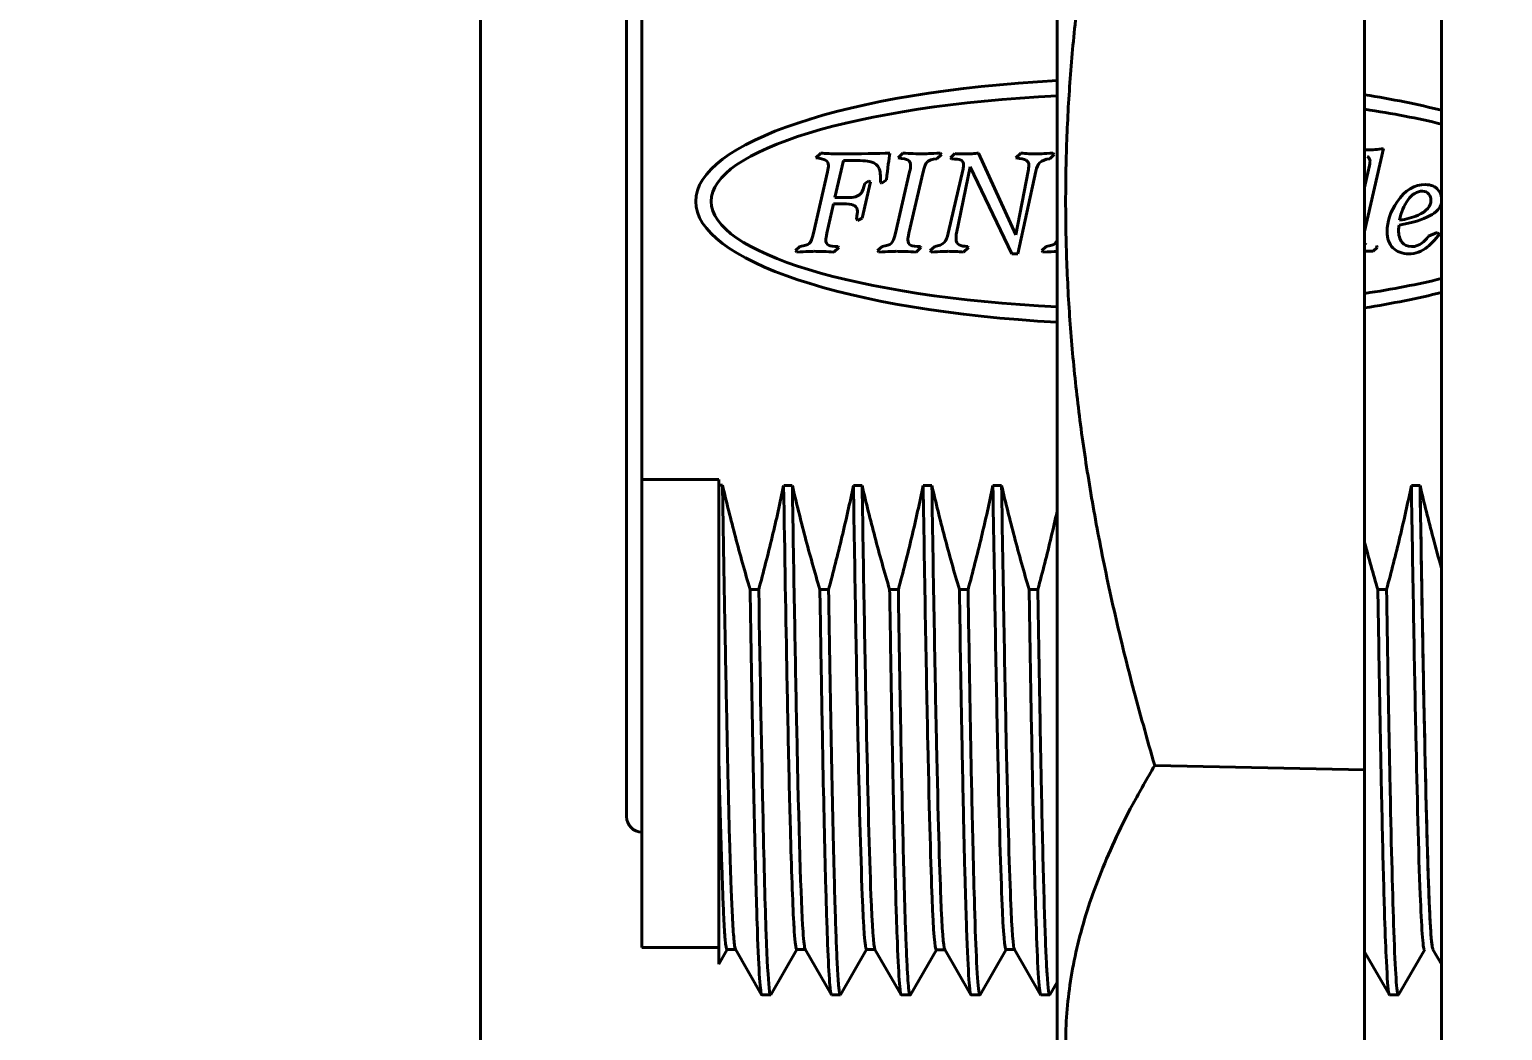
# Model space of a CAD drawing. Header units: millimetres. Extents: x 0 to 4756, y 0 to 3364.
# Drawn here: x 882.4 to 901.56, y 858.04 to 871.06 of the extents above; entities that cross this region are included whole.
import ezdxf

# ---------------------------------------------------------------- set-up
doc = ezdxf.new("R2010")
doc.units = ezdxf.units.MM
doc.header["$LTSCALE"] = 4
doc.layers.add('가시적인 것(ISO)', color=3, linetype='Continuous', lineweight=40)
doc.layers.add('치수(ISO)', color=2, linetype='Continuous', lineweight=25)
doc.styles.add('치수 텍스트_PSTEK_POSCO', font='isocp.shx')
doc.dimstyles.new('치수_PSTEK_POSCO', dxfattribs={"dimscale": 4, "dimtxt": 5, "dimasz": 2.5, "dimexe": 2, "dimexo": 2.5, "dimgap": 1, "dimtad": 1, "dimrnd": 1e-08, "dimdsep": 46, "dimtxsty": '치수 텍스트_PSTEK_POSCO', "dimcen": 0.09, "dimdle": 10, "dimclrd": 7, "dimclre": 7, "dimclrt": 2, "dimadec": 1, "dimazin": 2, "dimtfac": 1, "dimtmove": 0, "dimatfit": 3, "dimfxl": 0, "dimtolj": 1, "dimlwd": -1, "dimlwe": -1, "dimarcsym": 0})

# ---------------------------------------------------------------- blocks, each defined once
blk = doc.blocks.new('*D24')
at = {"layer": 'Defpoints', "color": 0}
for p in [(2145.269, 987.571), (768.269, 528.821), (2145.269, 290.288)]:
    blk.add_point(p, dxfattribs=at)
at = {"layer": '치수(ISO)', "color": 7}
for p, q in [((2145.269, 977.571), (2145.269, 282.288)), ((768.269, 518.821), (768.269, 282.288)), ((778.269, 290.288), (2135.269, 290.288))]:
    blk.add_line(p, q, dxfattribs=at)
for points in [[(778.269, 291.954), (778.269, 288.621), (768.269, 290.288)], [(2135.269, 291.954), (2135.269, 288.621), (2145.269, 290.288)]]:
    blk.add_solid(points, dxfattribs=at)
at = {"layer": '치수(ISO)', "color": 2, "insert": (1433.769, 304.288), "char_height": 20, "attachment_point": 4, "style": '치수 텍스트_PSTEK_POSCO'}
blk.add_mtext('\\A1;1377', dxfattribs=at)
blk = doc.blocks.new('*D26')
at = {"layer": 'Defpoints', "color": 0}
for p in [(901.069, 1616.021), (560.379, 419.468), (820.769, 419.468)]:
    blk.add_point(p, dxfattribs=at)
at = {"layer": '치수(ISO)', "color": 7}
for p, q in [((891.069, 1616.021), (552.379, 1616.021)), ((560.379, 1606.021), (560.379, 429.468)), ((810.769, 419.468), (552.379, 419.468))]:
    blk.add_line(p, q, dxfattribs=at)
for points in [[(558.713, 1606.021), (562.046, 1606.021), (560.379, 1616.021)], [(558.713, 429.468), (562.046, 429.468), (560.379, 419.468)]]:
    blk.add_solid(points, dxfattribs=at)
at = {"layer": '치수(ISO)', "color": 2, "insert": (546.379, 986.214), "char_height": 20, "attachment_point": 4, "rotation": 90, "style": '치수 텍스트_PSTEK_POSCO'}
blk.add_mtext('\\A1;1196.6', dxfattribs=at)

msp = doc.modelspace()

# ---------------------------------------------------------------- linework, layer by layer
at = {"layer": '가시적인 것(ISO)'}
for p, q in [((900.7692, 818.8208), (900.7692, 1488.8208)), ((888.2692, 523.8208), (888.2692, 878.8208)), ((895.7692, 856.3501), (895.7692, 878.8208)), ((890.1692, 876.8208), (890.1692, 860.8208)), ((899.7692, 861.4307), (899.7692, 876.2109)), ((890.3692, 865.2028), (890.3692, 872.4388)), ((892.6332, 869.3882), (892.6967, 869.4481)), ((893.7008, 869.3882), (893.7643, 869.4481)), ((894.2509, 869.4481), (894.2645, 869.4291)), ((894.3835, 869.3882), (894.4388, 869.4427)), ((894.7475, 869.4481), (895.2314, 868.3851)), ((895.2332, 869.3882), (895.2958, 869.4481)), ((895.7161, 869.4481), (895.7298, 869.4291)), ((900.0165, 869.508), (899.7692, 868.4282)), ((899.7692, 869.489), (899.8041, 869.489)), ((892.9918, 869.3537), (892.8801, 868.8717)), ((893.0798, 869.3537), (892.9918, 869.3537)), ((894.2645, 869.4291), (894.2064, 869.3755)), ((894.3962, 869.3737), (894.3835, 869.3882)), ((894.6404, 869.2693), (894.4597, 868.405)), ((895.1805, 868.139), (894.6404, 869.2693)), ((895.7298, 869.4291), (895.6735, 869.3755)), ((899.7692, 869.0018), (899.834, 869.2865)), ((892.6014, 868.405), (892.7839, 869.2048)), ((893.3431, 869.0759), (893.236, 868.602)), ((893.2668, 869.0523), (893.3231, 869.0877)), ((893.3231, 869.0877), (893.3431, 869.0759)), ((893.4902, 869.0578), (893.4738, 869.0668)), ((893.5501, 869.1004), (893.4902, 869.0578)), ((893.6672, 868.405), (893.8515, 869.2048)), ((894.0258, 869.2048), (893.8424, 868.405)), ((894.3535, 868.405), (894.5469, 869.242)), ((895.2314, 868.3851), (895.393, 869.2139)), ((895.4937, 869.2139), (895.2568, 868.139)), ((892.8801, 868.8717), (893.0753, 868.8717)), ((892.862, 868.7863), (892.7766, 868.405)), ((893.0326, 868.7863), (892.862, 868.7863)), ((893.1742, 868.5703), (893.1597, 868.5875)), ((893.236, 868.602), (893.1742, 868.5703)), ((900.6002, 868.366), (900.7119, 868.4141)), ((900.7119, 868.4141), (900.7418, 868.396)), ((892.3672, 868.1799), (892.4253, 868.2344)), ((892.3826, 868.1617), (892.3672, 868.1799)), ((892.9309, 868.2207), (892.8674, 868.1617)), ((892.9237, 868.2344), (892.9309, 868.2207)), ((893.4348, 868.1799), (893.4929, 868.2344)), ((893.4502, 868.1617), (893.4348, 868.1799)), ((893.9985, 868.2207), (893.935, 868.1617)), ((893.9913, 868.2344), (893.9985, 868.2207)), ((894.1193, 868.1799), (894.1774, 868.2344)), ((894.132, 868.1617), (894.1193, 868.1799)), ((894.6177, 868.2207), (894.5541, 868.1617)), ((894.6086, 868.2344), (894.6177, 868.2207)), ((895.2568, 868.139), (895.1805, 868.139)), ((895.5691, 868.1799), (895.6272, 868.2344)), ((895.5845, 868.1617), (895.5691, 868.1799)), ((899.8785, 868.1708), (899.7692, 868.1708)), ((899.9321, 868.2207), (899.8785, 868.1708)), ((899.923, 868.2453), (899.9321, 868.2207)), ((891.3692, 865.2028), (890.3692, 865.2028)), ((890.3692, 859.1208), (890.3692, 865.2028)), ((891.3692, 865.1283), (891.3692, 865.2028)), ((893.1202, 865.1241), (893.2336, 865.1241)), ((891.8892, 863.7734), (891.7771, 863.7734)), ((892.7974, 863.7734), (892.6841, 863.7734)), ((893.7047, 863.7734), (893.5914, 863.7734)), ((894.6117, 863.7734), (894.4983, 863.7734)), ((895.5187, 863.7734), (895.4057, 863.7734)), ((900.0545, 863.7734), (899.9413, 863.7734)), ((892.2488, 863.0208), (892.249, 863.0208)), ((900.5266, 863.0208), (900.5266, 863.0208)), ((892.2673, 862.0687), (892.2675, 862.0687)), ((892.3809, 862.0677), (892.381, 862.0677)), ((900.5467, 861.9964), (900.5467, 861.9964)), ((897.039, 861.4858), (899.7692, 861.4307)), ((899.7692, 854.0407), (899.7692, 861.4307)), ((891.3692, 859.1208), (890.3692, 859.1208)), ((891.4789, 859.0937), (891.3692, 858.9038)), ((891.5865, 859.0937), (891.4767, 859.0937)), ((891.9264, 858.5051), (891.5848, 859.0967)), ((892.3857, 859.0937), (892.0456, 858.5049)), ((892.4936, 859.0937), (892.3834, 859.0937)), ((892.8336, 858.505), (892.4923, 859.096)), ((893.2925, 859.0915), (892.9538, 858.5051)), ((893.4022, 859.0915), (893.2907, 859.0915)), ((893.7408, 858.5052), (893.4003, 859.0947)), ((894.1997, 859.0912), (893.8612, 858.5051)), ((894.3094, 859.0912), (894.1978, 859.0912)), ((894.6479, 858.505), (894.3075, 859.0944)), ((895.1069, 859.0915), (894.7682, 858.5052)), ((895.2165, 859.0915), (895.105, 859.0915)), ((895.5552, 858.5051), (895.2147, 859.0948)), ((900.5515, 859.0947), (900.2109, 858.505)), ((900.7692, 858.9012), (900.6575, 859.0947)), ((900.0907, 858.5051), (899.7692, 859.0618)), ((895.7692, 858.6678), (895.6752, 858.5051)), ((891.9299, 858.5021), (892.0423, 858.5021)), ((892.8371, 858.5021), (892.9504, 858.5021)), ((893.7444, 858.5021), (893.8577, 858.5021)), ((894.6513, 858.5021), (894.7646, 858.5021)), ((895.5587, 858.5021), (895.6717, 858.5021)), ((900.0942, 858.5021), (900.2075, 858.5021))]:
    msp.add_line(p, q, dxfattribs=at)
msp.add_arc((890.3692, 860.8208), 0.2, 180, 270, dxfattribs=at)
for centre, major_axis, ratio, start_param, end_param in [((896.8692, 868.8208), (5.8, 0), 0.2758621, 1.7616073, 3.1415927), ((896.8692, 868.8208), (5.8, 0), 0.2758621, 0.8333312, 1.0471976), ((896.8692, 868.8208), (5.6, 0), 0.25, 1.7685105, 3.1415927), ((896.8692, 868.8208), (5.6, 0), 0.25, 0.8003877, 1.0264522), ((893.0676, 870.0016), (1.6733, -0.3464), 0.2648858, 5.1959274, 5.3758101), ((891.4315, 869.0133), (1.9665, 0.2878), 0.0924595, 0.2116054, 0.5634262), ((891.2221, 858.888), (-2.2103, -10.3871), 0.0413679, 2.9495832, 3.0793387), ((893.5552, 869.0261), (-0.2866, -0.324), 0.3567504, 2.7581488, 3.2301409), ((893.7539, 869.0276), (-0.103, -0.2845), 0.1382482, 2.2921434, 2.7768595), ((894.1563, 869.3594), (0.3572, -0.0019), 0.0588768, 0.1643971, 0.8349243), ((892.9848, 868.0344), (1.5534, 1.3067), 0.1707865, 6.1404925, 6.3816425), ((894.4847, 869.1325), (-0.0647, -0.1727), 0.1448799, 2.3112342, 2.7728068), ((896.7279, 868.6302), (1.2022, -0.6684), 0.2815411, 2.7743167, 3.0531672), ((899.5373, 869.076), (-0.2829, -0.3161), 0.3367498, 2.7816345, 3.278491), ((893.2108, 869.7985), (-0.0089, -0.8821), 0.134896, 0.1872948, 0.5639309), ((889.5842, 872.3622), (3.6295, -3.4432), 0.1578443, 6.1183124, 6.3038624), ((908.6632, 828.6327), (-8.178, 40.3168), 0.0681092, 6.2693707, 6.3453013), ((899.9154, 867.6007), (0.6534, 1.3429), 0.2486574, 6.1588395, 6.4035902), ((879.2749, 838.5013), (21.4134, 30.502), 0.0685847, 6.2630747, 6.3312969), ((899.5064, 868.3411), (1.2453, 0.5855), 0.3834427, 6.1690004, 6.3743016), ((896.8692, 868.8208), (5.8, 0), 0.2758621, 3.1415927, 4.521578), ((896.8692, 868.8208), (5.6, 0), 0.25, 3.1415927, 4.5146748), ((890.9833, 867.3221), (2.1763, 1.4184), 0.1670275, 6.1747544, 6.5340703), ((900.2362, 868.5271), (-0.0234, -0.0868), 0.1377389, 4.9542073, 5.8091144), ((894.1353, 868.921), (0.1222, -0.6596), 0.3105123, 0.2262824, 0.6173129), ((900.7592, 868.7633), (-0.2805, -0.4971), 0.1486801, 0.3364541, 0.7331513), ((893.1941, 867.9212), (1.0703, -0.1422), 0.1917188, 1.9063039, 2.1767686), ((894.2616, 867.9212), (1.0703, -0.1422), 0.1917158, 1.9062805, 2.1767545), ((894.6438, 867.9958), (0.6574, -0.0823), 0.2349117, 1.7369667, 2.0604087), ((893.0974, 868.9642), (2.659, -0.6713), 0.1143849, 5.9977258, 6.2095858), ((904.3108, 874.0283), (4.1418, 5.8393), 0.1847421, 3.1110277, 3.2718881), ((893.2289, 888.8741), (7.2258, -20.6288), 0.1001398, 6.2481233, 6.3161449), ((896.8692, 868.8208), (5.6, 0), 0.25, 5.2567331, 5.4827977), ((896.8692, 868.8208), (5.8, 0), 0.2758621, 5.2359878, 5.4498541)]:
    msp.add_ellipse(centre, major_axis=major_axis, ratio=ratio, start_param=start_param, end_param=end_param, dxfattribs=at)
for points in [[(897.039, 876.1559), (894.8839, 868.8208), (897.039, 861.4858)], [(897.039, 861.4858), (894.8839, 857.8834), (897.039, 854.1507)]]:
    msp.add_rational_spline(points, [1.24077700271, 1.4412632765, 1.24077700271], degree=2, dxfattribs=at)
for points in [[(892.6967, 869.4481), (892.7585, 869.4418), (892.8347, 869.439), (892.9255, 869.439)], [(892.9255, 869.439), (893.216, 869.439), (893.4393, 869.4418), (893.5946, 869.4481)], [(893.5946, 869.4481), (893.5819, 869.371), (893.5673, 869.2548), (893.5501, 869.1004)], [(894.0258, 869.439), (894.0512, 869.439), (894.1266, 869.4418), (894.2509, 869.4481)], [(894.4388, 869.4427), (894.4624, 869.439), (894.4988, 869.4372), (894.5487, 869.4372)], [(894.5487, 869.4372), (894.6367, 869.4372), (894.703, 869.4409), (894.7475, 869.4481)], [(895.2958, 869.4481), (895.3703, 869.4409), (895.4374, 869.4372), (895.4992, 869.4372)], [(895.4992, 869.4372), (895.5228, 869.4372), (895.5954, 869.4409), (895.7161, 869.4481)], [(899.8041, 869.489), (899.8685, 869.489), (899.9393, 869.4953), (900.0165, 869.508)], [(892.7966, 869.2883), (892.7966, 869.3464), (892.7439, 869.3755), (892.6332, 869.3882)], [(892.7839, 869.2048), (892.7926, 869.2428), (892.7966, 869.2702), (892.7966, 869.2883)], [(893.4549, 869.2494), (893.4384, 869.2911), (893.403, 869.3183), (893.3486, 869.3329)], [(893.8304, 869.3579), (893.8088, 869.3691), (893.768, 869.3755), (893.7008, 869.3882)], [(894.0832, 869.3371), (894.0612, 869.3174), (894.0421, 869.2729), (894.0258, 869.2048)], [(894.2064, 869.3755), (894.1438, 869.3673), (894.1029, 869.3546), (894.0832, 869.3371)], [(895.3666, 869.3555), (895.343, 869.3682), (895.3013, 869.3755), (895.2332, 869.3882)], [(895.402, 869.2847), (895.402, 869.3192), (895.3902, 869.3428), (895.3666, 869.3555)], [(895.393, 869.2139), (895.399, 869.2447), (895.402, 869.2684), (895.402, 869.2847)], [(895.5471, 869.3258), (895.5219, 869.302), (895.5046, 869.2647), (895.4937, 869.2139)], [(899.834, 869.2865), (899.8377, 869.3192), (899.8395, 869.3365), (899.8395, 869.3383)], [(900.1923, 868.8156), (900.2934, 868.9643), (900.4168, 869.0387), (900.563, 869.0387)], [(900.6052, 868.913), (900.6229, 868.8898), (900.632, 868.8644), (900.632, 868.8363)], [(893.1597, 868.5875), (893.1679, 868.6474), (893.1724, 868.6828), (893.1724, 868.6928)], [(900.061, 868.4259), (900.061, 868.5566), (900.1046, 868.6865), (900.1923, 868.8156)], [(900.7692, 868.8029), (900.7456, 868.671), (900.5622, 868.5737), (900.2189, 868.5094)], [(900.2235, 868.5757), (900.2434, 868.6792), (900.2789, 868.7663), (900.3306, 868.8372)], [(900.632, 868.8363), (900.632, 868.7564), (900.5766, 868.6919), (900.4643, 868.6415)], [(900.4643, 868.6415), (900.3923, 868.6093), (900.3124, 868.5875), (900.2235, 868.5757)], [(892.5451, 868.2725), (892.5669, 868.2925), (892.5851, 868.336), (892.6014, 868.405)], [(892.7766, 868.405), (892.7666, 868.3603), (892.7612, 868.3324), (892.7612, 868.3215)], [(892.7612, 868.3215), (892.7612, 868.2861), (892.773, 868.2625), (892.7974, 868.2505)], [(893.6109, 868.2725), (893.6327, 868.2925), (893.6509, 868.336), (893.6672, 868.405)], [(893.8424, 868.405), (893.8336, 868.3668), (893.8288, 868.3397), (893.8288, 868.3215)], [(893.8288, 868.3215), (893.8288, 868.2861), (893.8406, 868.2625), (893.865, 868.2505)], [(894.1774, 868.2344), (894.2328, 868.2407), (894.2736, 868.258), (894.3003, 868.2867)], [(894.4597, 868.405), (894.4571, 868.3923), (894.4561, 868.366), (894.4561, 868.3251)], [(894.4561, 868.3251), (894.4561, 868.2643), (894.5069, 868.2344), (894.6086, 868.2344)], [(895.7436, 868.2723), (895.7527, 868.2808), (895.7612, 868.2935), (895.7692, 868.3105)], [(900.1379, 868.2151), (900.0864, 868.2661), (900.061, 868.336), (900.061, 868.4259)], [(900.2099, 868.4513), (900.2099, 868.3805), (900.2244, 868.327), (900.255, 868.2886)], [(900.255, 868.2886), (900.2852, 868.2507), (900.3261, 868.2326), (900.3778, 868.2326)], [(900.7418, 868.396), (900.6819, 868.3188), (900.6311, 868.2625), (900.5874, 868.2282)], [(892.6069, 868.1708), (892.5805, 868.1708), (892.5061, 868.1681), (892.3826, 868.1617)], [(892.4253, 868.2344), (892.4852, 868.2416), (892.5252, 868.2543), (892.5451, 868.2725)], [(892.7974, 868.2505), (892.8193, 868.2398), (892.861, 868.2344), (892.9237, 868.2344)], [(893.6745, 868.1708), (893.6481, 868.1708), (893.5737, 868.1681), (893.4502, 868.1617)], [(893.4929, 868.2344), (893.5519, 868.2416), (893.5909, 868.2543), (893.6109, 868.2725)], [(893.865, 868.2505), (893.8869, 868.2398), (893.9286, 868.2344), (893.9913, 868.2344)], [(894.3517, 868.1708), (894.329, 868.1708), (894.2555, 868.1681), (894.132, 868.1617)], [(895.7692, 868.1693), (895.7256, 868.1678), (895.6639, 868.1654), (895.5845, 868.1617)], [(899.7692, 868.2684), (899.7752, 868.2639), (899.7825, 868.2602), (899.7911, 868.2573)], [(900.5874, 868.2282), (900.5122, 868.169), (900.4314, 868.139), (900.3442, 868.139)], [(892.2133, 865.1245), (892.2509, 865.1241), (892.2884, 865.1241), (892.326, 865.1245)], [(899.7692, 864.3843), (899.824, 864.18), (899.8815, 863.9763), (899.9413, 863.7734)], [(891.3692, 861.6188), (891.3691, 861.6302), (891.3689, 861.6415), (891.3688, 861.6529)], [(900.6045, 859.8318), (900.6045, 859.8319), (900.6045, 859.832), (900.6045, 859.8321)]]:
    msp.add_open_spline(points, degree=3, dxfattribs=at)
for points, knots in [([(891.3692, 865.1292), (891.3775, 865.1292), (891.3859, 865.1292), (891.4022, 865.1292), (891.4102, 865.1292), (891.4181, 865.1292)], [-0.0051007561, -0.0051007561, -0.0051007561, -0.0051007561, -0.002597051, -0.002597051, -0.0002084701, -0.0002084701, -0.0002084701, -0.0002084701]), ([(891.3692, 861.6529), (891.3692, 862.1151), (891.3692, 862.6283), (891.3692, 863.7871), (891.3692, 864.4414), (891.3692, 865.1275)], [0.00009603, 0.00009603, 0.00009603, 0.00009603, 0.20539549, 0.20539549, 0.42988737, 0.42988737, 0.42988737, 0.42988737]), ([(891.4181, 865.1292), (891.4703, 864.9049), (891.526, 864.6819), (891.6458, 864.2296), (891.71, 864.001), (891.7771, 863.7734)], [-0.14033979, -0.14033979, -0.14033979, -0.14033979, -0.07118876, -0.07118876, -0.00000564, -0.00000564, -0.00000564, -0.00000564]), ([(891.4181, 865.1292), (891.4217, 864.8898), (891.4254, 864.6543), (891.4349, 864.0801), (891.4409, 863.747), (891.4538, 863.0585), (891.4607, 862.707), (891.4739, 862.0586), (891.48, 861.7623), (891.4944, 861.1), (891.5026, 860.7552), (891.517, 860.2475), (891.523, 860.0611), (891.5347, 859.7607), (891.5402, 859.64), (891.5501, 859.4534), (891.5545, 859.3814), (891.5651, 859.2272), (891.571, 859.1624), (891.5795, 859.1113), (891.5821, 859.1013), (891.5848, 859.0967)], [0.0000138, 0.0000138, 0.0000138, 0.0000138, 0.0776834, 0.0776834, 0.1931859, 0.1931859, 0.3257509, 0.3257509, 0.4526178, 0.4526178, 0.6291602, 0.6291602, 0.7517901, 0.7517901, 0.8551057, 0.8551057, 0.9384712, 0.9384712, 1.0692003, 1.0692003, 1.1255396, 1.1255396, 1.1255396, 1.1255396]), ([(891.8892, 863.7734), (891.9508, 864.0009), (892.0092, 864.2293), (892.1171, 864.6798), (892.1668, 864.9019), (892.2128, 865.1247)], [-0.13903698, -0.13903698, -0.13903698, -0.13903698, -0.06833088, -0.06833088, -0.00008384, -0.00008384, -0.00008384, -0.00008384]), ([(892.213, 865.1246), (892.2274, 864.23), (892.2418, 863.3842), (892.2564, 862.6288), (892.2608, 862.3975), (892.2653, 862.1747), (892.2697, 861.9616), (892.2799, 861.4784), (892.29, 861.045), (892.3002, 860.6705), (892.3149, 860.1307), (892.3297, 859.713), (892.3445, 859.4447), (892.3469, 859.4021), (892.3493, 859.3632), (892.3516, 859.3283), (892.3567, 859.2532), (892.3618, 859.1961), (892.3669, 859.157), (892.3706, 859.1284), (892.3744, 859.1094), (892.3781, 859.1002), (892.3799, 859.0959), (892.3817, 859.0937), (892.3834, 859.0937)], [0.0000117, 0.0000117, 0.0000117, 0.0000117, 0.125, 0.125, 0.125, 0.16325996, 0.16325996, 0.16325996, 0.25, 0.25, 0.25, 0.375, 0.375, 0.375, 0.39485443, 0.39485443, 0.39485443, 0.4375, 0.4375, 0.4375, 0.46875, 0.46875, 0.46875, 0.48352711, 0.48352711, 0.48352711, 0.48352711]), ([(892.3264, 865.1246), (892.3782, 864.902), (892.4336, 864.68), (892.5529, 864.2294), (892.6171, 864.0008), (892.6841, 863.7734)], [-0.13961299, -0.13961299, -0.13961299, -0.13961299, -0.07113436, -0.07113436, -0.00000322, -0.00000322, -0.00000322, -0.00000322]), ([(892.3264, 865.1245), (892.3453, 863.9475), (892.3642, 862.8642), (892.3831, 861.9616), (892.4104, 860.6576), (892.4377, 859.732), (892.465, 859.3283), (892.4744, 859.1889), (892.4838, 859.1119), (892.4933, 859.0964)], [0.00001352, 0.00001352, 0.00001352, 0.00001352, 0.16074737, 0.16074737, 0.16074737, 0.3929542, 0.3929542, 0.3929542, 0.47310346, 0.47310346, 0.47310346, 0.47310346]), ([(892.7974, 863.7734), (892.8588, 864.0008), (892.9172, 864.2292), (893.0248, 864.6794), (893.0744, 864.9014), (893.1202, 865.1241)], [-0.13888089, -0.13888089, -0.13888089, -0.13888089, -0.06820073, -0.06820073, -0.00000092, -0.00000092, -0.00000092, -0.00000092]), ([(893.1202, 865.1241), (893.13, 864.514), (893.1398, 863.9297), (893.1593, 862.8365), (893.1691, 862.3278), (893.195, 861.1054), (893.2139, 860.3399), (893.2518, 859.3818), (893.2702, 859.0915), (893.2907, 859.0915)], [-6.8630213, -6.8630213, -6.8630213, -6.8630213, -6.560137, -6.560137, -6.2576675, -6.2576675, -5.7608577, -5.7608577, -5.3744603, -5.3744603, -5.3744603, -5.3744603]), ([(893.2336, 865.1241), (893.2854, 864.9016), (893.3408, 864.6798), (893.4601, 864.2297), (893.5243, 864.001), (893.5914, 863.7734)], [-0.13971942, -0.13971942, -0.13971942, -0.13971942, -0.07119302, -0.07119302, -0.00000822, -0.00000822, -0.00000822, -0.00000822]), ([(893.2336, 865.1241), (893.2433, 864.514), (893.2531, 863.9297), (893.2727, 862.8365), (893.2825, 862.3278), (893.3084, 861.1054), (893.3272, 860.3399), (893.3642, 859.4074), (893.3814, 859.1275), (893.4003, 859.0947)], [0.00000092, 0.00000092, 0.00000092, 0.00000092, 0.19788997, 0.19788997, 0.39550795, 0.39550795, 0.7200979, 0.7200979, 0.95712283, 0.95712283, 0.95712283, 0.95712283]), ([(893.7047, 863.7734), (893.7662, 864.0009), (893.8245, 864.2292), (893.932, 864.6796), (893.9814, 864.9017), (894.0272, 865.1245)], [-0.13892124, -0.13892124, -0.13892124, -0.13892124, -0.06824736, -0.06824736, 0, 0, 0, 0]), ([(894.0273, 865.125), (894.0462, 865.125), (894.0651, 865.125), (894.1029, 865.125), (894.1218, 865.125), (894.1407, 865.125)], [-0.011381539, -0.011381539, -0.011381539, -0.011381539, -0.005707177, -0.005707177, -0.000035742, -0.000035742, -0.000035742, -0.000035742]), ([(894.0273, 865.1247), (894.0374, 864.4929), (894.0475, 863.8916), (894.0678, 862.7642), (894.0779, 862.2418), (894.1086, 860.8151), (894.1273, 860.1714), (894.162, 859.3181), (894.1799, 859.0911), (894.1978, 859.0912)], [-3.830966, -3.830966, -3.830966, -3.830966, -3.6674951, -3.6674951, -3.5045052, -3.5045052, -3.1730926, -3.1730926, -2.8134402, -2.8134402, -2.8134402, -2.8134402]), ([(894.1407, 865.1247), (894.1508, 864.4929), (894.1609, 863.8916), (894.1812, 862.7642), (894.1913, 862.2418), (894.222, 860.8151), (894.2406, 860.1714), (894.2741, 859.3485), (894.2908, 859.1231), (894.3075, 859.0943)], [0, 0, 0, 0, 0.2048855, 0.2048855, 0.4091681, 0.4091681, 0.8245426, 0.8245426, 1.2445243, 1.2445243, 1.2445243, 1.2445243]), ([(894.1408, 865.1247), (894.1926, 864.902), (894.248, 864.68), (894.3672, 864.2296), (894.4313, 864.0011), (894.4983, 863.7734)], [-0.13983636, -0.13983636, -0.13983636, -0.13983636, -0.07121353, -0.07121353, -0.000001, -0.000001, -0.000001, -0.000001]), ([(894.6117, 863.7734), (894.6731, 864.0008), (894.7314, 864.2292), (894.839, 864.6796), (894.8885, 864.9017), (894.9344, 865.1245)], [-0.13892039, -0.13892039, -0.13892039, -0.13892039, -0.06823824, -0.06823824, 0, 0, 0, 0]), ([(894.9344, 865.1249), (894.9533, 865.1249), (894.9722, 865.1249), (895.0101, 865.1249), (895.029, 865.1249), (895.0479, 865.1249)], [-0.011378148, -0.011378148, -0.011378148, -0.011378148, -0.005704277, -0.005704277, -0.000033168, -0.000033168, -0.000033168, -0.000033168]), ([(894.9345, 865.1246), (894.9446, 864.4955), (894.9546, 863.8933), (894.9749, 862.768), (894.985, 862.2479), (895.014, 860.8987), (895.0326, 860.2119), (895.0709, 859.2793), (895.0886, 859.0915), (895.105, 859.0915)], [-7.5398254, -7.5398254, -7.5398254, -7.5398254, -7.3453003, -7.3453003, -7.150183, -7.150183, -6.7832867, -6.7832867, -6.4082166, -6.4082166, -6.4082166, -6.4082166]), ([(895.0478, 865.1246), (895.0579, 864.4955), (895.068, 863.8933), (895.0882, 862.768), (895.0983, 862.2479), (895.1273, 860.8987), (895.146, 860.2119), (895.1828, 859.3148), (895.1993, 859.1214), (895.2147, 859.0948)], [0, 0, 0, 0, 0.204097, 0.204097, 0.4088154, 0.4088154, 0.7937655, 0.7937655, 1.1576916, 1.1576916, 1.1576916, 1.1576916]), ([(895.0479, 865.1246), (895.0998, 864.902), (895.1553, 864.6801), (895.2745, 864.2297), (895.3387, 864.001), (895.4057, 863.7734)], [-0.13977706, -0.13977706, -0.13977706, -0.13977706, -0.07119621, -0.07119621, -0.00000799, -0.00000799, -0.00000799, -0.00000799]), ([(900.0545, 863.7734), (900.1159, 864.0008), (900.1743, 864.2292), (900.2819, 864.6795), (900.3315, 864.9015), (900.3773, 865.1241)], [-0.13888555, -0.13888555, -0.13888555, -0.13888555, -0.06820409, -0.06820409, 0, 0, 0, 0]), ([(900.3773, 865.1242), (900.3962, 865.1242), (900.4151, 865.1242), (900.4529, 865.1242), (900.4718, 865.1242), (900.4907, 865.1242)], [-0.011342064, -0.011342064, -0.011342064, -0.011342064, -0.005672953, -0.005672953, -0.000003674, -0.000003674, -0.000003674, -0.000003674]), ([(900.3773, 865.1241), (900.3871, 864.5164), (900.3968, 863.9341), (900.4163, 862.8442), (900.426, 862.3373), (900.4518, 861.1216), (900.4706, 860.3512), (900.5081, 859.4025), (900.5267, 859.0915), (900.5478, 859.0915)], [0.00000145, 0.00000145, 0.00000145, 0.00000145, 0.19714507, 0.19714507, 0.39410176, 0.39410176, 0.71586413, 0.71586413, 0.95524053, 0.95524053, 0.95524053, 0.95524053]), ([(900.7692, 864.0482), (900.7317, 864.1806), (900.6953, 864.3133), (900.6002, 864.6713), (900.5436, 864.8973), (900.4907, 865.1241)], [0.02860711, 0.02860711, 0.02860711, 0.02860711, 0.06987009, 0.06987009, 0.1397261, 0.1397261, 0.1397261, 0.1397261]), ([(900.4907, 865.1241), (900.4931, 864.9724), (900.4956, 864.8223), (900.498, 864.6739), (900.5005, 864.5247), (900.5029, 864.3773), (900.5053, 864.2318), (900.5103, 863.9385), (900.5152, 863.6531), (900.5202, 863.3773), (900.5226, 863.2382), (900.5251, 863.1016), (900.5276, 862.9675), (900.5301, 862.8328), (900.5326, 862.7006), (900.5351, 862.5713), (900.5368, 862.4873), (900.5384, 862.4046), (900.54, 862.3231), (900.5409, 862.2784), (900.5418, 862.234), (900.5427, 862.19), (900.5452, 862.0652), (900.5477, 861.9435), (900.5503, 861.825), (900.5554, 861.5862), (900.5605, 861.3604), (900.5656, 861.1488), (900.5707, 860.935), (900.5759, 860.7358), (900.5811, 860.5525), (900.5837, 860.4601), (900.5863, 860.3717), (900.5889, 860.2875), (900.5902, 860.2448), (900.5915, 860.2032), (900.5928, 860.1626), (900.5941, 860.1228), (900.5954, 860.0841), (900.5967, 860.0464), (900.5993, 859.9699), (900.602, 859.8978), (900.6046, 859.8302), (900.6072, 859.7622), (900.6099, 859.6988), (900.6125, 859.6399), (900.6178, 859.5213), (900.6232, 859.4212), (900.6285, 859.3404), (900.6339, 859.2588), (900.6392, 859.1969), (900.6446, 859.1553), (900.645, 859.1527), (900.6453, 859.1502), (900.6456, 859.1478), (900.6496, 859.1192), (900.6535, 859.1015), (900.6574, 859.0947)], [0, 0, 0, 0, 0.04921, 0.04921, 0.04921, 0.0987, 0.0987, 0.0987, 0.1984906, 0.1984906, 0.1984906, 0.2488197, 0.2488197, 0.2488197, 0.2994252, 0.2994252, 0.2994252, 0.3322727, 0.3322727, 0.3322727, 0.3503083, 0.3503083, 0.3503083, 0.401472, 0.401472, 0.401472, 0.5046102, 0.5046102, 0.5046102, 0.6088661, 0.6088661, 0.6088661, 0.6614276, 0.6614276, 0.6614276, 0.6880959, 0.6880959, 0.6880959, 0.7142667, 0.7142667, 0.7142667, 0.767387, 0.767387, 0.767387, 0.8207902, 0.8207902, 0.8207902, 0.9283979, 0.9283979, 0.9283979, 1.0371123, 1.0371123, 1.0371123, 1.0439025, 1.0439025, 1.0439025, 1.1234714, 1.1234714, 1.1234714, 1.1234714]), ([(900.6575, 859.0947), (900.6535, 859.1015), (900.6496, 859.1192), (900.6456, 859.1478), (900.628, 859.2755), (900.6104, 859.6214), (900.5928, 860.1626), (900.5753, 860.7001), (900.5579, 861.4303), (900.5404, 862.3055), (900.5403, 862.3113), (900.5401, 862.3172), (900.54, 862.3231), (900.5236, 863.1475), (900.5071, 864.0996), (900.4907, 865.1241)], [0.79014865, 0.79014865, 0.79014865, 0.79014865, 0.80501492, 0.80501492, 0.80501492, 0.87147873, 0.87147873, 0.87147873, 0.9375, 0.9375, 0.9375, 0.93794253, 0.93794253, 0.93794253, 1, 1, 1, 1]), ([(895.5187, 863.7734), (895.5802, 864.0008), (895.6385, 864.2292), (895.7194, 864.5677), (895.7447, 864.6773), (895.7692, 864.7871)], [-0.13891175, -0.13891175, -0.13891175, -0.13891175, -0.06822884, -0.06822884, -0.03449644, -0.03449644, -0.03449644, -0.03449644]), ([(891.7771, 863.7734), (891.783, 863.4097), (891.7889, 863.0587), (891.8005, 862.3891), (891.8061, 862.0709), (891.8229, 861.1796), (891.8346, 860.6568), (891.8533, 859.9204), (891.8605, 859.6636), (891.8772, 859.1583), (891.8871, 858.9357), (891.9064, 858.6204), (891.9157, 858.5295), (891.9268, 858.5038), (891.9284, 858.5021), (891.9299, 858.5021)], [0.000001, 0.000001, 0.000001, 0.000001, 0.1251082, 0.1251082, 0.2490433, 0.2490433, 0.4913716, 0.4913716, 0.6498155, 0.6498155, 0.8547075, 0.8547075, 1.0611773, 1.0611773, 1.0943562, 1.0943562, 1.0943562, 1.0943562]), ([(892.0456, 858.5049), (892.0382, 858.4921), (892.0311, 858.5224), (892.0119, 858.7151), (891.9983, 858.9479), (891.9713, 859.6639), (891.9586, 860.1666), (891.9277, 861.608), (891.907, 862.6236), (891.8892, 863.7734)], [1.2787875, 1.2787875, 1.2787875, 1.2787875, 1.4423313, 1.4423313, 1.7090634, 1.7090634, 2.0033326, 2.0033326, 2.3988543, 2.3988543, 2.3988543, 2.3988543]), ([(892.6841, 863.7734), (892.6906, 863.3757), (892.6971, 862.9932), (892.7098, 862.2675), (892.716, 861.9247), (892.7344, 860.9713), (892.7471, 860.4222), (892.768, 859.6519), (892.7763, 859.3833), (892.7937, 858.9461), (892.8027, 858.7795), (892.8201, 858.5576), (892.8284, 858.5021), (892.8371, 858.5021)], [0.000001, 0.000001, 0.000001, 0.000001, 0.1368012, 0.1368012, 0.2721895, 0.2721895, 0.5371193, 0.5371193, 0.7219674, 0.7219674, 0.9088694, 0.9088694, 1.0944107, 1.0944107, 1.0944107, 1.0944107]), ([(892.9538, 858.5051), (892.9451, 858.49), (892.9367, 858.5317), (892.9219, 858.6948), (892.916, 858.7848), (892.9007, 859.0845), (892.8915, 859.3332), (892.8769, 859.8096), (892.8717, 859.995), (892.8548, 860.6486), (892.8436, 861.1808), (892.8207, 862.3853), (892.8088, 863.0539), (892.7974, 863.7734)], [4.3137994, 4.3137994, 4.3137994, 4.3137994, 4.5012015, 4.5012015, 4.6260296, 4.6260296, 4.8285372, 4.8285372, 4.9389111, 4.9389111, 5.1856619, 5.1856619, 5.4331689, 5.4331689, 5.4331689, 5.4331689]), ([(893.5914, 863.7734), (893.5969, 863.4331), (893.6024, 863.1039), (893.6137, 862.4407), (893.6195, 862.1098), (893.637, 861.1985), (893.6487, 860.6684), (893.6654, 860.0001), (893.6708, 859.8017), (893.6803, 859.4943), (893.6843, 859.376), (893.6977, 859.0184), (893.7069, 858.8277), (893.7253, 858.568), (893.7349, 858.5021), (893.7444, 858.5021)], [0.000001, 0.000001, 0.000001, 0.000001, 0.1170556, 0.1170556, 0.2452919, 0.2452919, 0.4902882, 0.4902882, 0.6084365, 0.6084365, 0.6936985, 0.6936985, 0.8921437, 0.8921437, 1.0943313, 1.0943313, 1.0943313, 1.0943313]), ([(893.8612, 858.5051), (893.8608, 858.5044), (893.8605, 858.5039), (893.854, 858.4963), (893.8478, 858.5165), (893.8335, 858.6274), (893.8255, 858.7391), (893.8129, 858.9899), (893.8082, 859.0974), (893.7952, 859.4352), (893.7868, 859.6966), (893.7687, 860.3714), (893.7591, 860.8036), (893.7416, 861.6435), (893.7343, 862.0236), (893.7196, 862.8523), (893.7123, 863.3021), (893.7047, 863.7734)], [4.31366, 4.31366, 4.31366, 4.31366, 4.3214377, 4.3214377, 4.4517032, 4.4517032, 4.6254617, 4.6254617, 4.7259202, 4.7259202, 4.9020399, 4.9020399, 5.1159296, 5.1159296, 5.2705662, 5.2705662, 5.4326828, 5.4326828, 5.4326828, 5.4326828]), ([(894.4983, 863.7734), (894.5095, 863.0796), (894.5209, 862.4331), (894.5385, 861.4982), (894.5449, 861.172), (894.5575, 860.6017), (894.5635, 860.353), (894.5771, 859.8352), (894.5845, 859.5806), (894.6021, 859.0702), (894.6126, 858.8488), (894.6275, 858.6405), (894.632, 858.5918), (894.6414, 858.5208), (894.6463, 858.5021), (894.6513, 858.5021)], [0.000001, 0.000001, 0.000001, 0.000001, 0.2386663, 0.2386663, 0.380558, 0.380558, 0.5070906, 0.5070906, 0.6690709, 0.6690709, 0.8896792, 0.8896792, 0.9865289, 0.9865289, 1.0942438, 1.0942438, 1.0942438, 1.0942438]), ([(894.7682, 858.5052), (894.7682, 858.5052), (894.7682, 858.5052), (894.7634, 858.4969), (894.7587, 858.5052), (894.7437, 858.5847), (894.7336, 858.7185), (894.7139, 859.1137), (894.7048, 859.3563), (894.6892, 859.8737), (894.6826, 860.1229), (894.6706, 860.614), (894.6653, 860.8446), (894.652, 861.4723), (894.6441, 861.8899), (894.6281, 862.7888), (894.6198, 863.2687), (894.6117, 863.7734)], [4.3135603, 4.3135603, 4.3135603, 4.3135603, 4.3137028, 4.3137028, 4.4150756, 4.4150756, 4.637068, 4.637068, 4.831525, 4.831525, 4.9751711, 4.9751711, 5.086481, 5.086481, 5.2595154, 5.2595154, 5.4331027, 5.4331027, 5.4331027, 5.4331027]), ([(895.4057, 863.7734), (895.4137, 863.2699), (895.4216, 862.791), (895.4379, 861.8938), (895.4461, 861.477), (895.4592, 860.8499), (895.4643, 860.6195), (895.476, 860.1283), (895.4828, 859.8791), (895.4988, 859.3604), (895.5078, 859.1168), (895.527, 858.7198), (895.5376, 858.5854), (895.5516, 858.5115), (895.5552, 858.5021), (895.5587, 858.5021)], [0.000001, 0.000001, 0.000001, 0.000001, 0.1732011, 0.1732011, 0.3458402, 0.3458402, 0.4569869, 0.4569869, 0.6004763, 0.6004763, 0.7952386, 0.7952386, 1.0176609, 1.0176609, 1.0942227, 1.0942227, 1.0942227, 1.0942227]), ([(895.6753, 858.5051), (895.6629, 858.4837), (895.651, 858.5752), (895.6338, 858.8531), (895.6292, 858.9432), (895.6141, 859.2862), (895.6041, 859.5993), (895.5887, 860.1686), (895.5835, 860.3711), (895.5733, 860.803), (895.5683, 861.0316), (895.5561, 861.6297), (895.5491, 862.0141), (895.5342, 862.849), (895.5264, 863.3004), (895.5187, 863.7734)], [4.3140636, 4.3140636, 4.3140636, 4.3140636, 4.5789036, 4.5789036, 4.6769375, 4.6769375, 4.8994995, 4.8994995, 5.0078792, 5.0078792, 5.114423, 5.114423, 5.2710081, 5.2710081, 5.4337138, 5.4337138, 5.4337138, 5.4337138]), ([(899.9413, 863.7734), (899.9486, 863.3289), (899.9558, 862.9034), (899.9706, 862.0571), (899.9782, 861.6424), (899.991, 861.0242), (899.996, 860.8009), (900.0108, 860.1729), (900.0202, 859.8113), (900.0371, 859.2846), (900.0446, 859.0939), (900.0634, 858.7119), (900.0742, 858.571), (900.0882, 858.5086), (900.0912, 858.5021), (900.0942, 858.5021)], [0.000001, 0.000001, 0.000001, 0.000001, 0.1529146, 0.1529146, 0.3212341, 0.3212341, 0.42542, 0.42542, 0.6335313, 0.6335313, 0.791679, 0.791679, 1.0304516, 1.0304516, 1.0943062, 1.0943062, 1.0943062, 1.0943062]), ([(900.211, 858.505), (900.2048, 858.4944), (900.1988, 858.5123), (900.1877, 858.5955), (900.1826, 858.6504), (900.168, 858.8621), (900.1586, 859.0655), (900.1336, 859.7787), (900.1172, 860.398), (900.0977, 861.3478), (900.0939, 861.5408), (900.0784, 862.3551), (900.0662, 863.0376), (900.0545, 863.7734)], [4.3141668, 4.3141668, 4.3141668, 4.3141668, 4.4471394, 4.4471394, 4.5530253, 4.5530253, 4.7555974, 4.7555974, 5.0980824, 5.0980824, 5.1808061, 5.1808061, 5.4339369, 5.4339369, 5.4339369, 5.4339369]), ([(891.3692, 858.9038), (891.3692, 858.9038), (891.3692, 859.0804), (891.3692, 859.6598), (891.3692, 859.9669), (891.3692, 860.7073), (891.3692, 861.136), (891.3692, 861.6188)], [1.60769573, 1.60769573, 1.60769573, 1.60769573, 1.838396, 1.838396, 1.99274477, 1.99274477, 2.14286662, 2.14286662, 2.14286662, 2.14286662]), ([(891.4767, 859.0937), (891.4681, 859.0937), (891.4593, 859.138), (891.4482, 859.2612), (891.4452, 859.3018), (891.4394, 859.3969), (891.4366, 859.4515), (891.4295, 859.6066), (891.4253, 859.716), (891.4166, 859.9485), (891.4124, 860.0682), (891.4023, 860.3735), (891.3963, 860.5676), (891.3831, 861.0342), (891.3759, 861.3146), (891.3692, 861.6188)], [4.2239442, 4.2239442, 4.2239442, 4.2239442, 4.38609057, 4.38609057, 4.44796539, 4.44796539, 4.51068265, 4.51068265, 4.60715805, 4.60715805, 4.69158738, 4.69158738, 4.80486212, 4.80486212, 4.94074304, 4.94074304, 4.94074304, 4.94074304])]:
    msp.add_open_spline(points, degree=3, knots=knots, dxfattribs=at)

# ---------------------------------------------------------------- dimensions: what is measured, and where the dimension line sits
at = {"layer": '치수(ISO)', "color": 7}
for base, p1, p2, angle, override, picture, middle in [((560.3795, 419.4683), (901.0692, 1616.0208), (820.7692, 419.4683), 90, {"dimdec": 2, "dimlfac": 1.00004, "dimtp": 0, "dimtm": 0, "dimtdec": 2, "dimtofl": 0, "dimatfit": 1}, '*D26', (560.3795, 1017.7445)), ((2145.2692, 290.2878), (768.2692, 528.8208), (2145.2692, 987.5708), 180, {"dimdec": 2, "dimtp": 0, "dimtm": 0, "dimtdec": 2, "dimtofl": 0, "dimatfit": 1}, '*D24', (1456.7692, 290.2878))]:
    dim = msp.add_linear_dim(base=base, p1=p1, p2=p2, angle=angle, dimstyle='치수_PSTEK_POSCO', override=override, dxfattribs=at)
    dim.commit()
    dim.dimension.update_dxf_attribs({"geometry": picture, "text_midpoint": middle, "dimtype": 160})

doc.saveas('drawing.dxf')
